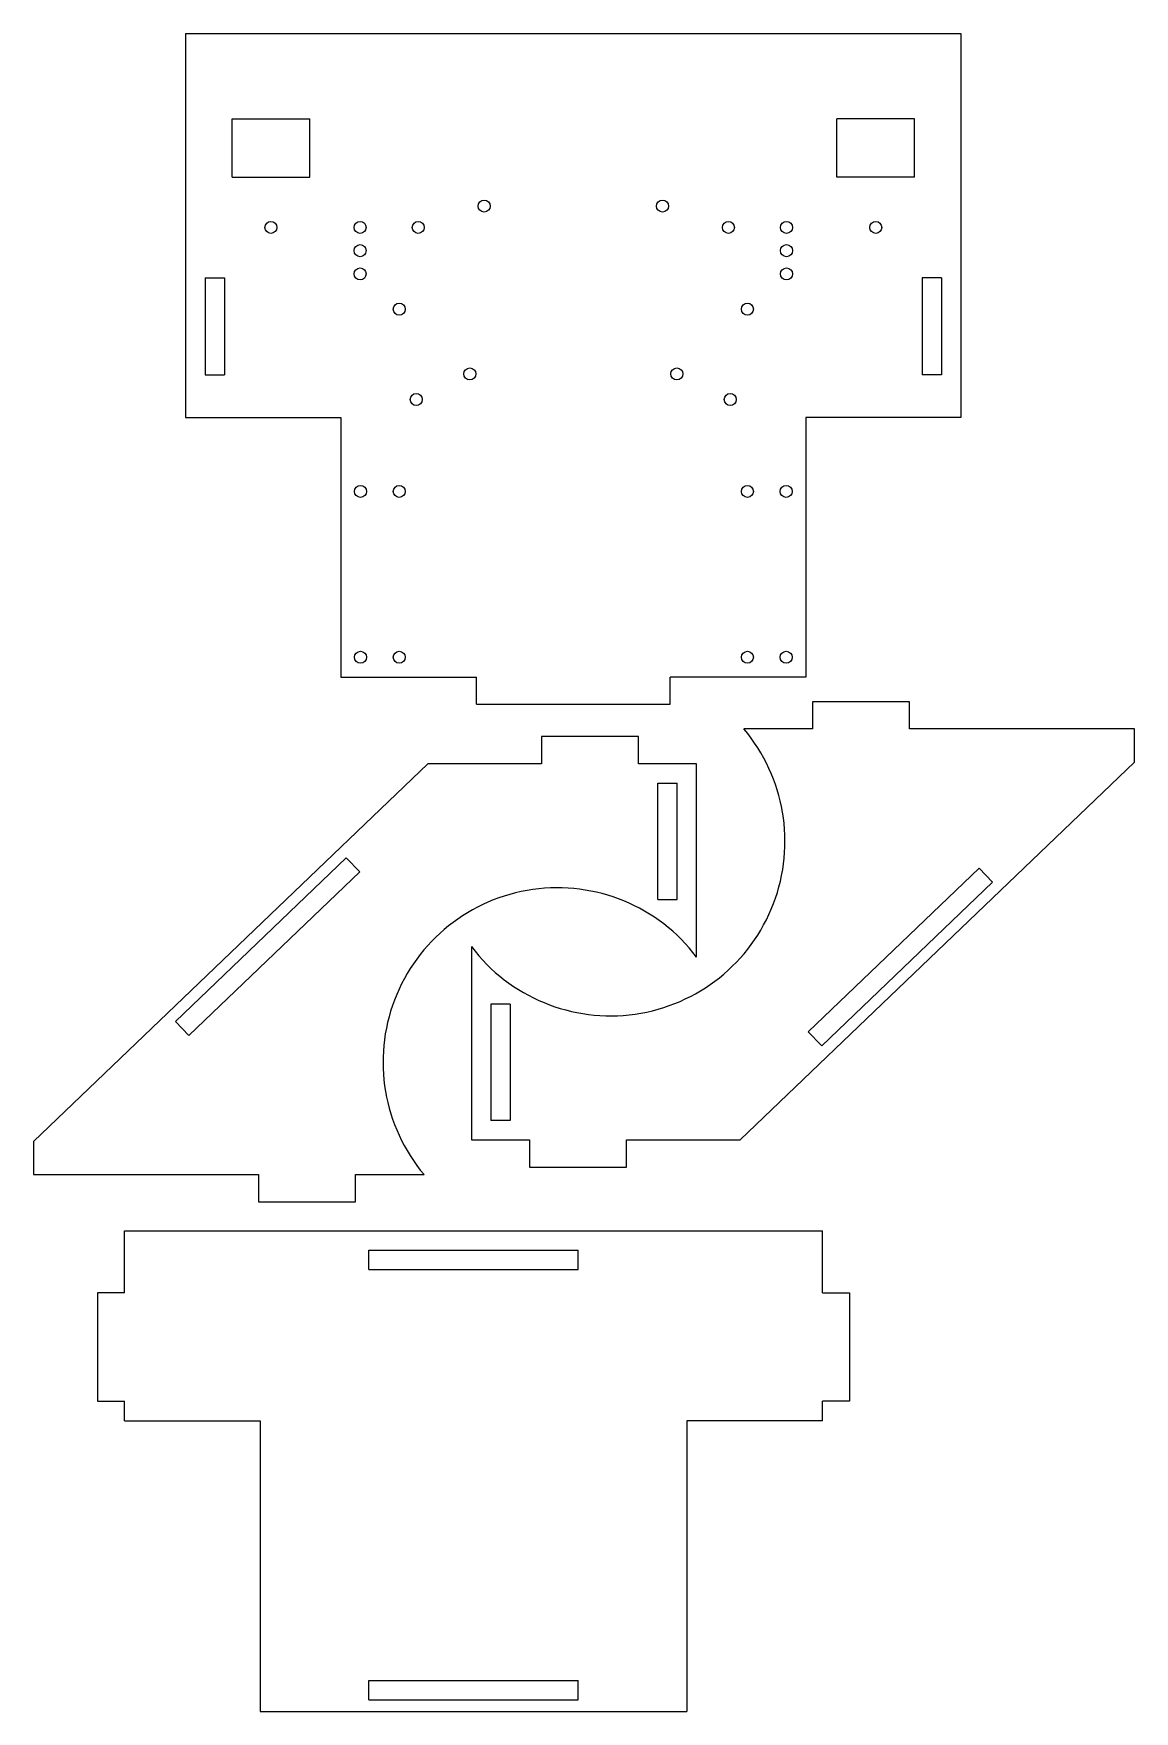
# Model space of a CAD drawing. Header units: millimetres. Extents: x -34.3 to -5.9, y -14 to 29.3.
import ezdxf

# ---------------------------------------------------------------- set-up
doc = ezdxf.new("R2010")
doc.units = ezdxf.units.MM

msp = doc.modelspace()

# ---------------------------------------------------------------- linework, layer by layer
at = {"color": 7, "linetype": 'Continuous'}
for p, q in [((-30.416, 29.324), (-30.416, 19.524)), ((-30.416, 29.324), (-10.416, 29.324)), ((-10.416, 29.324), (-10.416, 19.524)), ((-29.216, 25.624), (-29.216, 27.124)), ((-29.216, 27.124), (-27.216, 27.124)), ((-27.216, 25.624), (-27.216, 27.124)), ((-11.616, 27.124), (-13.616, 27.124)), ((-13.616, 25.624), (-13.616, 27.124)), ((-11.616, 25.624), (-11.616, 27.124)), ((-29.216, 25.624), (-27.216, 25.624)), ((-11.616, 25.624), (-13.616, 25.624)), ((-29.916, 23.024), (-29.416, 23.024)), ((-29.916, 23.024), (-29.916, 20.524)), ((-29.416, 23.024), (-29.416, 20.524)), ((-11.416, 23.024), (-11.416, 20.524)), ((-10.916, 23.024), (-11.416, 23.024)), ((-10.916, 23.024), (-10.916, 20.524)), ((-29.916, 20.524), (-29.416, 20.524)), ((-10.916, 20.524), (-11.416, 20.524)), ((-30.416, 19.524), (-30.416, 19.424)), ((-10.416, 19.524), (-10.416, 19.424)), ((-30.416, 19.424), (-26.416, 19.424)), ((-26.416, 19.424), (-26.416, 12.724)), ((-14.416, 19.424), (-14.416, 12.724)), ((-10.416, 19.424), (-14.416, 19.424)), ((-26.416, 12.724), (-22.916, 12.724)), ((-22.916, 12.024), (-22.916, 12.724)), ((-17.916, 12.024), (-17.916, 12.724)), ((-14.416, 12.724), (-17.916, 12.724)), ((-22.916, 12.024), (-17.916, 12.024)), ((-11.746, 12.086), (-14.246, 12.086)), ((-14.246, 12.086), (-14.246, 11.386)), ((-11.746, 11.386), (-11.746, 12.086)), ((-14.246, 11.386), (-16.015, 11.386)), ((-5.941, 11.386), (-11.746, 11.386)), ((-5.941, 10.528), (-5.941, 11.386)), ((-18.735, 11.189), (-21.235, 11.189)), ((-21.235, 11.189), (-21.235, 10.489)), ((-18.735, 10.489), (-18.735, 11.189)), ((-24.171, 10.489), (-34.339, 0.748)), ((-21.235, 10.489), (-24.171, 10.489)), ((-17.235, 10.489), (-18.735, 10.489)), ((-17.235, 5.503), (-17.235, 10.489)), ((-16.11, 0.786), (-5.941, 10.528)), ((-18.235, 9.989), (-17.735, 9.989)), ((-18.235, 6.989), (-18.235, 9.989)), ((-17.735, 6.989), (-17.735, 9.989)), ((-30.678, 3.84), (-26.273, 8.06)), ((-26.273, 8.06), (-25.927, 7.699)), ((-14.354, 3.577), (-9.949, 7.797)), ((-9.603, 7.436), (-9.949, 7.797)), ((-25.927, 7.699), (-30.332, 3.479)), ((-9.603, 7.436), (-14.008, 3.216)), ((-18.235, 6.989), (-17.735, 6.989)), ((-23.046, 5.773), (-23.046, 0.786)), ((-22.046, 4.286), (-22.546, 4.286)), ((-22.546, 4.286), (-22.546, 1.286)), ((-22.046, 4.286), (-22.046, 1.286)), ((-30.678, 3.84), (-30.332, 3.479)), ((-14.008, 3.216), (-14.354, 3.577)), ((-22.046, 1.286), (-22.546, 1.286)), ((-34.339, 0.748), (-34.339, -0.111)), ((-23.046, 0.786), (-21.546, 0.786)), ((-21.546, 0.786), (-21.546, 0.086)), ((-19.046, 0.086), (-19.046, 0.786)), ((-19.046, 0.786), (-16.11, 0.786)), ((-21.546, 0.086), (-19.046, 0.086)), ((-34.339, -0.111), (-28.535, -0.111)), ((-28.535, -0.111), (-28.535, -0.811)), ((-26.035, -0.811), (-26.035, -0.111)), ((-26.035, -0.111), (-24.266, -0.111)), ((-28.535, -0.811), (-26.035, -0.811)), ((-31.992, -1.558), (-13.992, -1.558)), ((-31.992, -3.158), (-31.992, -1.558)), ((-13.992, -3.158), (-13.992, -1.558)), ((-25.692, -2.558), (-25.692, -2.058)), ((-25.692, -2.058), (-20.292, -2.058)), ((-20.292, -2.558), (-20.292, -2.058)), ((-25.692, -2.558), (-20.292, -2.558)), ((-31.992, -3.158), (-32.692, -3.158)), ((-32.692, -3.158), (-32.692, -5.958)), ((-13.992, -3.158), (-13.292, -3.158)), ((-13.292, -3.158), (-13.292, -5.958)), ((-32.692, -5.958), (-31.992, -5.958)), ((-31.992, -6.458), (-31.992, -5.958)), ((-13.992, -6.458), (-13.992, -5.958)), ((-13.292, -5.958), (-13.992, -5.958)), ((-31.992, -6.458), (-28.492, -6.458)), ((-28.492, -6.458), (-28.492, -13.958)), ((-13.992, -6.458), (-17.492, -6.458)), ((-17.492, -6.458), (-17.492, -13.958)), ((-25.692, -13.158), (-20.292, -13.158)), ((-25.692, -13.658), (-25.692, -13.158)), ((-20.292, -13.658), (-20.292, -13.158)), ((-25.692, -13.658), (-20.292, -13.658)), ((-28.492, -13.958), (-17.492, -13.958))]:
    msp.add_line(p, q, dxfattribs=at)
for centre in [(-22.716, 24.874), (-18.116, 24.874), (-28.216, 24.324), (-25.916, 24.324), (-24.416, 24.324), (-16.416, 24.324), (-14.916, 24.324), (-12.616, 24.324), (-25.916, 23.724), (-14.916, 23.724), (-25.916, 23.124), (-14.916, 23.124), (-24.906, 22.214), (-15.926, 22.214), (-23.086, 20.544), (-17.746, 20.544), (-24.466, 19.885), (-16.366, 19.885), (-25.906, 17.514), (-24.906, 17.514), (-15.926, 17.514), (-14.926, 17.514), (-25.906, 13.234), (-24.906, 13.234), (-15.926, 13.234), (-14.926, 13.234)]:
    msp.add_circle(centre, 0.155, dxfattribs=at)
for centre, start, end in [((-19.456, 8.486), 217.0816, 40.124), ((-20.825, 2.789), 37.0816, 220.124)]:
    msp.add_arc(centre, 4.5, start, end, dxfattribs=at)

doc.saveas('drawing.dxf')
